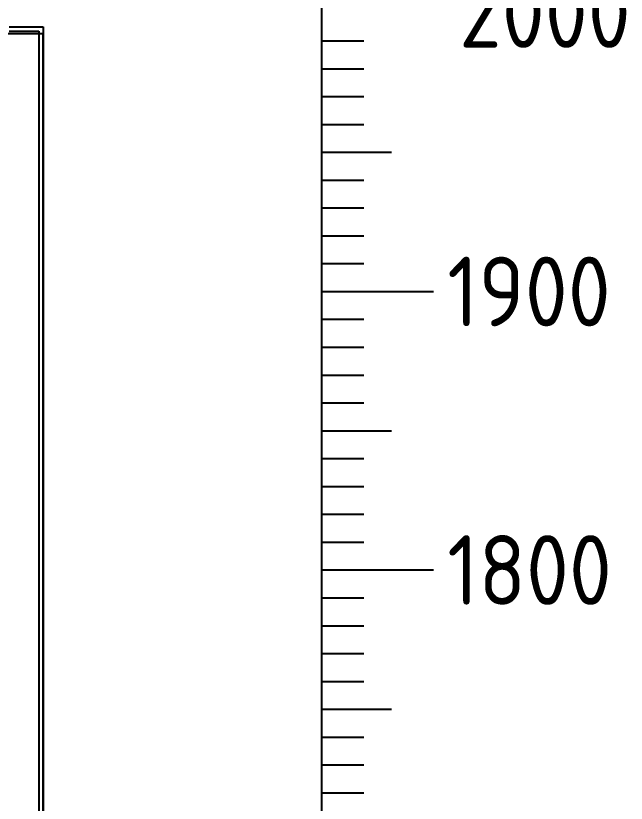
# Model space of a CAD drawing. Header units: millimetres. Extents: x 37984 to 70752, y 14140 to 37584.
# Drawn here: x 46218.1 to 46437.2, y 28485.2 to 28767.9 of the extents above; entities that cross this region are included whole.
import ezdxf
from ezdxf.enums import TextEntityAlignment as Align

# ---------------------------------------------------------------- set-up
doc = ezdxf.new("R2010")
doc.units = ezdxf.units.MM
doc.layers.add('000-PI-ORMAR', color=2, linetype='Continuous')
doc.styles.add('PI0', font='isocpeur.ttf', dxfattribs={"width": 0.9})

# ---------------------------------------------------------------- blocks, each defined once
blk = doc.blocks.new('skala_2300')
for p, q in [((0, 1400), (0, 2300)), ((0, 1990), (15, 1990)), ((0, 1980), (15, 1980)), ((0, 1970), (15, 1970)), ((0, 1960), (15, 1960)), ((0, 1950), (25, 1950)), ((0, 1940), (15, 1940)), ((0, 1930), (15, 1930)), ((0, 1920), (15, 1920)), ((0, 1910), (15, 1910)), ((0, 1900), (40, 1900)), ((0, 1890), (15, 1890)), ((0, 1880), (15, 1880)), ((0, 1870), (15, 1870)), ((0, 1860), (15, 1860)), ((0, 1850), (25, 1850)), ((0, 1840), (15, 1840)), ((0, 1830), (15, 1830)), ((0, 1820), (15, 1820)), ((0, 1810), (15, 1810)), ((0, 1800), (40, 1800)), ((0, 1790), (15, 1790)), ((0, 1780), (15, 1780)), ((0, 1770), (15, 1770)), ((0, 1760), (15, 1760)), ((0, 1750), (25, 1750)), ((0, 1740), (15, 1740)), ((0, 1730), (15, 1730)), ((0, 1720), (15, 1720))]:
    blk.add_line(p, q)
at = {"style": 'PI0', "width": 0.9}
for s, p in [('2000', (49.19, 2000)), ('1900', (44.97, 1900)), ('1800', (44.97, 1800))]:
    blk.add_text(s, height=25, dxfattribs=at).set_placement(p, align=Align.MIDDLE_LEFT)

msp = doc.modelspace()

# ---------------------------------------------------------------- linework, layer by layer
at = {"layer": '000-PI-ORMAR'}
for p, q in [((46227.995, 28761.404), (45835.995, 28761.404)), ((46215.733, 28763.904), (46227.983, 28763.904)), ((46215.733, 28762.404), (46226.483, 28762.404)), ((46226.483, 28762.404), (46226.483, 28761.404)), ((46226.483, 28761.404), (46226.483, 26776.904)), ((46227.983, 28763.904), (46227.983, 28761.404)), ((46227.983, 28761.404), (46227.983, 26776.904)), ((46227.995, 26776.904), (46227.995, 28761.404))]:
    msp.add_line(p, q, dxfattribs=at)

# ---------------------------------------------------------------- block references
msp.add_blockref('skala_2300', (46327.983, 26768.904))

doc.saveas('drawing.dxf')
